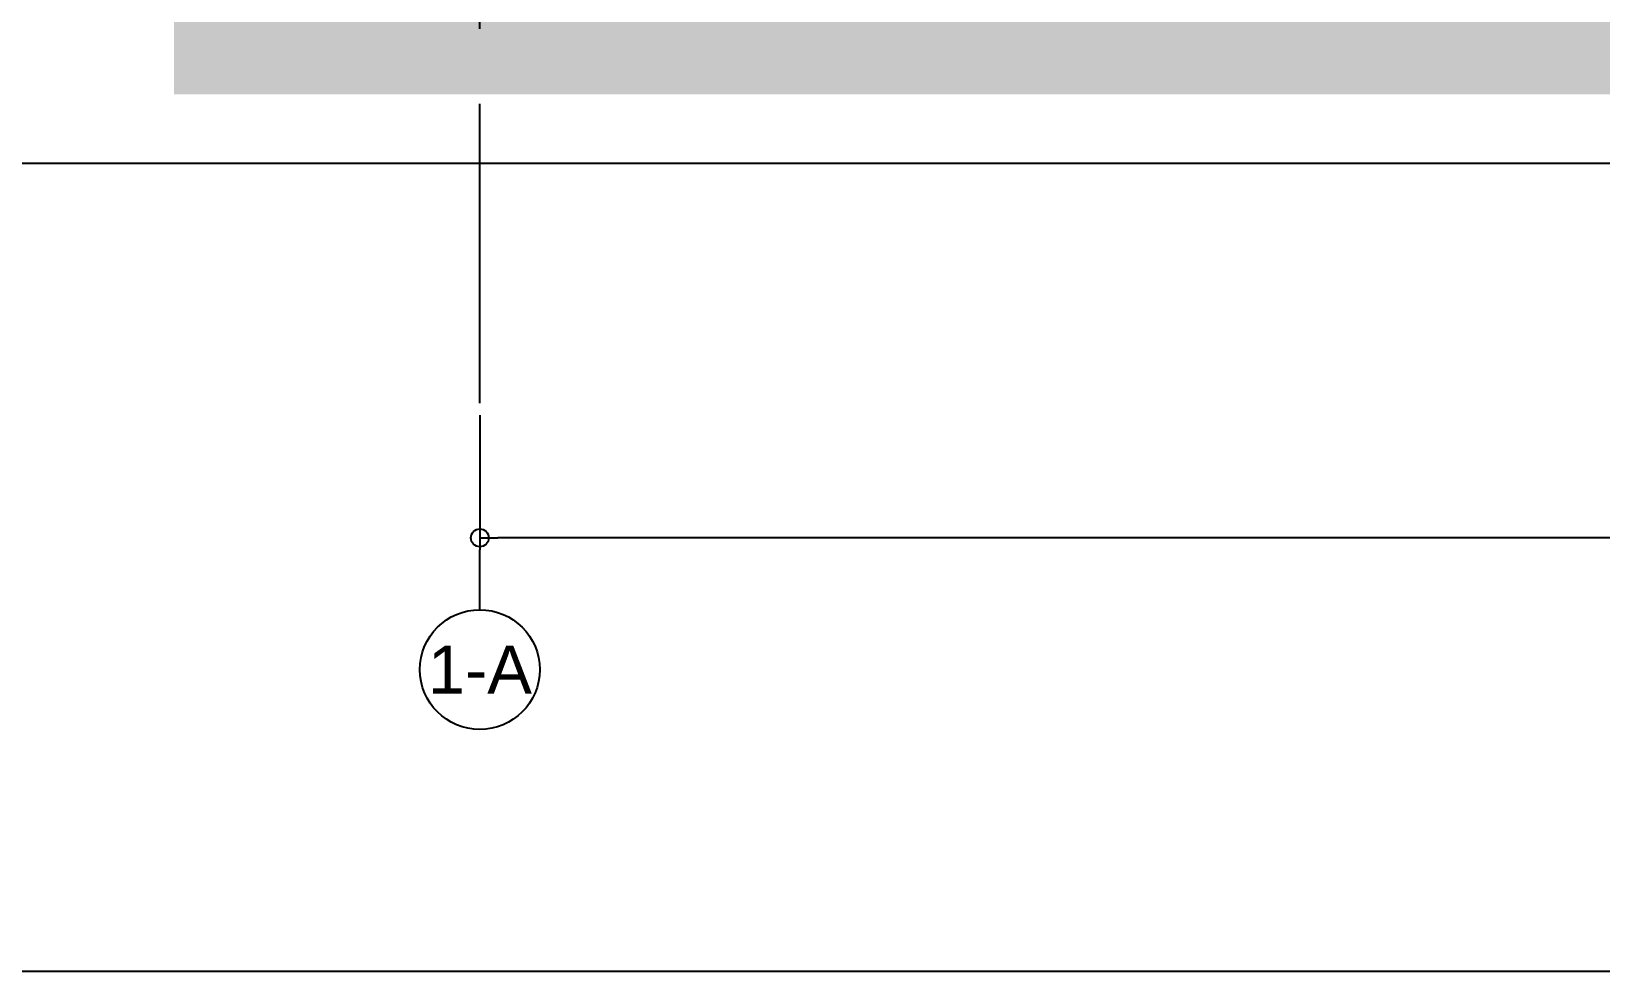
# Model space of a CAD drawing. Header units: millimetres. Extents: x 2519235 to 7246330, y 25937 to 201821.
# Drawn here: x 3331584 to 3338136, y 96627 to 100552 of the extents above; entities that cross this region are included whole.
import ezdxf
from ezdxf.enums import TextEntityAlignment as Align

# ---------------------------------------------------------------- set-up
doc = ezdxf.new("R2010")
doc.units = ezdxf.units.MM
doc.linetypes.add('TA_GL_005.00000', pattern=[13.75, 5, -1.25, 1.25, -1.25, 5])
doc.layers.get('Defpoints').update_dxf_attribs({"color": 140})
for name, color, linetype in [('000 - 0_SYM_DWG_GRID-BUBBLE_MAIN_COLOR_1', 1, 'Continuous'), ('000 - 0_SYM_DWG_GRIDLINE_MAIN_COLOR_1', 1, 'Continuous'), ('000 - 0_SYM_DWG_GRIDLINE_MAIN_COLOR_251', 251, 'Continuous'), ('000 - CONCRETE_COL_HATCH_', 251, 'Continuous'), ('000 - CONCRETE_COL_WIPEOUT_', 250, 'Continuous')]:
    doc.layers.add(name, color=color, linetype=linetype)
doc.styles.add('Arial', font='arial.ttf', dxfattribs={"height": 300})
doc.styles.add('FAMELINE_FOR_CKST', font='arial.ttf')
doc.styles.add('TA', font='', dxfattribs={"height": 4.5})
doc.styles.get('TA').set_extended_font_data('Cordia New')
doc.dimstyles.new('FAMELINE-CKST_C-C', dxfattribs={"dimtxt": 0.3, "dimasz": 0.15, "dimexe": 0.1, "dimexo": 0.1, "dimgap": 0.05, "dimtad": 1, "dimzin": 0, "dimdsep": 46, "dimtxsty": 'FAMELINE_FOR_CKST', "dimblk": 'ORIGIN', "dimblk1": 'ORIGIN', "dimblk2": 'ORIGIN', "dimsah": 1, "dimcen": 0.1, "dimdle": 0.1, "dimclrd": 256, "dimclre": 256, "dimclrt": 3, "dimadec": 0, "dimazin": 0, "dimtfac": 1, "dimtix": 1, "dimtmove": 2, "dimatfit": 3, "dimfxl": 1, "dimtolj": 1, "dimtzin": 0, "dimlwd": -1, "dimlwe": -1, "dimarcsym": 0})

# ---------------------------------------------------------------- blocks, each defined once
blk = doc.blocks.new('*U985')
at = {"layer": '000 - 0_SYM_DWG_GRIDLINE_MAIN_COLOR_1'}
blk.add_line((37.25, 0), (32.25, 0), dxfattribs=at)
blk.add_circle((42.25, 0), 5, dxfattribs=at)
at = {"layer": '000 - 0_SYM_DWG_GRIDLINE_MAIN_COLOR_251', "linetype": 'ByBlock', "ltscale": 5}
blk.add_line((20, 0), (-348.8, 0), dxfattribs=at)
at = {"layer": '000 - 0_SYM_DWG_GRIDLINE_MAIN_COLOR_251', "color": 0}
blk.add_point((0, 0), dxfattribs=at)
at = {"style": 'TA', "flags": 1}
blk.add_attdef('LOCATION', (6, -6), '', height=4.5, rotation=270, dxfattribs=at)
at = {"layer": '000 - 0_SYM_DWG_GRID-BUBBLE_MAIN_COLOR_1', "style": 'Arial'}
blk.add_attdef('GRID-HEAD', text='', height=4, rotation=90, dxfattribs=at).set_placement((42.25, 0), align=Align.MIDDLE_CENTER)
blk = doc.blocks.new('_Origin')
at = {"color": 0, "linetype": 'ByBlock', "lineweight": -2}
blk.add_line((0, 0), (-1, 0), dxfattribs=at)
blk.add_circle((0, 0), 0.5, dxfattribs=at)
blk = doc.blocks.new('*D1412')
at = {"transparency": 16777216}
for p, q in [((0, 98950), (0, 98387.5)), ((15410, 98950), (15410, 98387.5)), ((15335, 98437.5), (75, 98437.5))]:
    blk.add_line(p, q, dxfattribs=at)
at = {"layer": 'Defpoints', "color": 0, "transparency": 16777216}
for p in [(0, 99000), (15410, 99000), (0, 98437.5)]:
    blk.add_point(p, dxfattribs=at)
at = {"transparency": 16777216, "xscale": 75, "yscale": 75, "zscale": 75, "rotation": 180}
blk.add_blockref('_Origin', (0, 98437.5), dxfattribs=at)
at = {"transparency": 16777216, "xscale": 75, "yscale": 75, "zscale": 75}
blk.add_blockref('_Origin', (15410, 98437.5), dxfattribs=at)
at = {"color": 3, "transparency": 16777216, "insert": (7705, 98539.1), "char_height": 150, "attachment_point": 5, "style": 'FAMELINE_FOR_CKST'}
blk.add_mtext('\\A1;15410', dxfattribs=at)
blk = doc.blocks.new('W-1-PP17-ENT1_REV02_20260415-223435_PP17_ENT1_SE_ELE4')
at = {"layer": 'Defpoints'}
blk.add_line((15410, 100000), (-2414.4, 100000), dxfattribs=at)
blk = doc.blocks.new('A$Cb853d02f')
at = {"layer": 'Defpoints'}
blk.add_lwpolyline([(773.84, 0), (0, 0), (0, 444), (773.84, 444)], close=True, dxfattribs=at)
blk = doc.blocks.new('*U998')
at = {"layer": '000 - CONCRETE_COL_HATCH_'}
h = blk.add_hatch(dxfattribs=at)
h.set_pattern_fill('EARTH', color=256, scale=0.5, angle=45)
h.set_pattern_definition([(45, (956404.336, -850608.926), (0, 4.4901280605), [3.175, -3.175]), (45, (956403.494, -850608.084), (0, 4.4901280605), [3.175, -3.175]), (45, (956402.652, -850607.2422), (0, 4.4901280605), [3.175, -3.175]), (135, (956402.652, -850606.681), (-4.4901280605, 0), [3.175, -3.175]), (135, (956403.494, -850605.839), (-4.4901280605, 0), [3.175, -3.175]), (135, (956404.336, -850604.997), (-4.4901280605, 0), [3.175, -3.175])])
h.paths.add_polyline_path([(0, 0), (0, -451.1), (20791.4, -451.1), (20791.4, 0)])
blk = doc.blocks.new('W-1-PP17-ENT1_REV02_20260415-222435_PP17_ENT1_ELE4_DIMS')
at = {"layer": '000 - 0_SYM_DWG_GRIDLINE_MAIN_COLOR_251', "linetype": 'TA_GL_005.00000', "xscale": 50, "yscale": 50, "zscale": 50, "rotation": 270}
blk.add_blockref('*U985', (0, 100000), dxfattribs=at).add_auto_attribs({'GRID-HEAD': '1-A'})
dim = blk.add_linear_dim(base=(0, 98437.5), p1=(15410, 99000), p2=(0, 99000), dimstyle='FAMELINE-CKST_C-C', override={"dimscale": 500, "dimdec": 0, "dimlfac": 1})
dim.commit()
dim.dimension.update_dxf_attribs({"geometry": '*D1412', "text_midpoint": (7705, 98539.1)})

msp = doc.modelspace()

# ---------------------------------------------------------------- block references
msp.add_blockref('*U998', (3332179.756, 100740))

# ---------------------------------------------------------------- next in the draw order: block references
at = {"xscale": 50, "yscale": 50, "zscale": 50}
msp.add_blockref('A$Cb853d02f', (3321306.818, 96626.65), dxfattribs=at)
for name in ['W-1-PP17-ENT1_REV02_20260415-222435_PP17_ENT1_ELE4_DIMS', 'W-1-PP17-ENT1_REV02_20260415-223435_PP17_ENT1_SE_ELE4']:
    msp.add_blockref(name, (3333456.33, 0))

doc.saveas('drawing.dxf')
